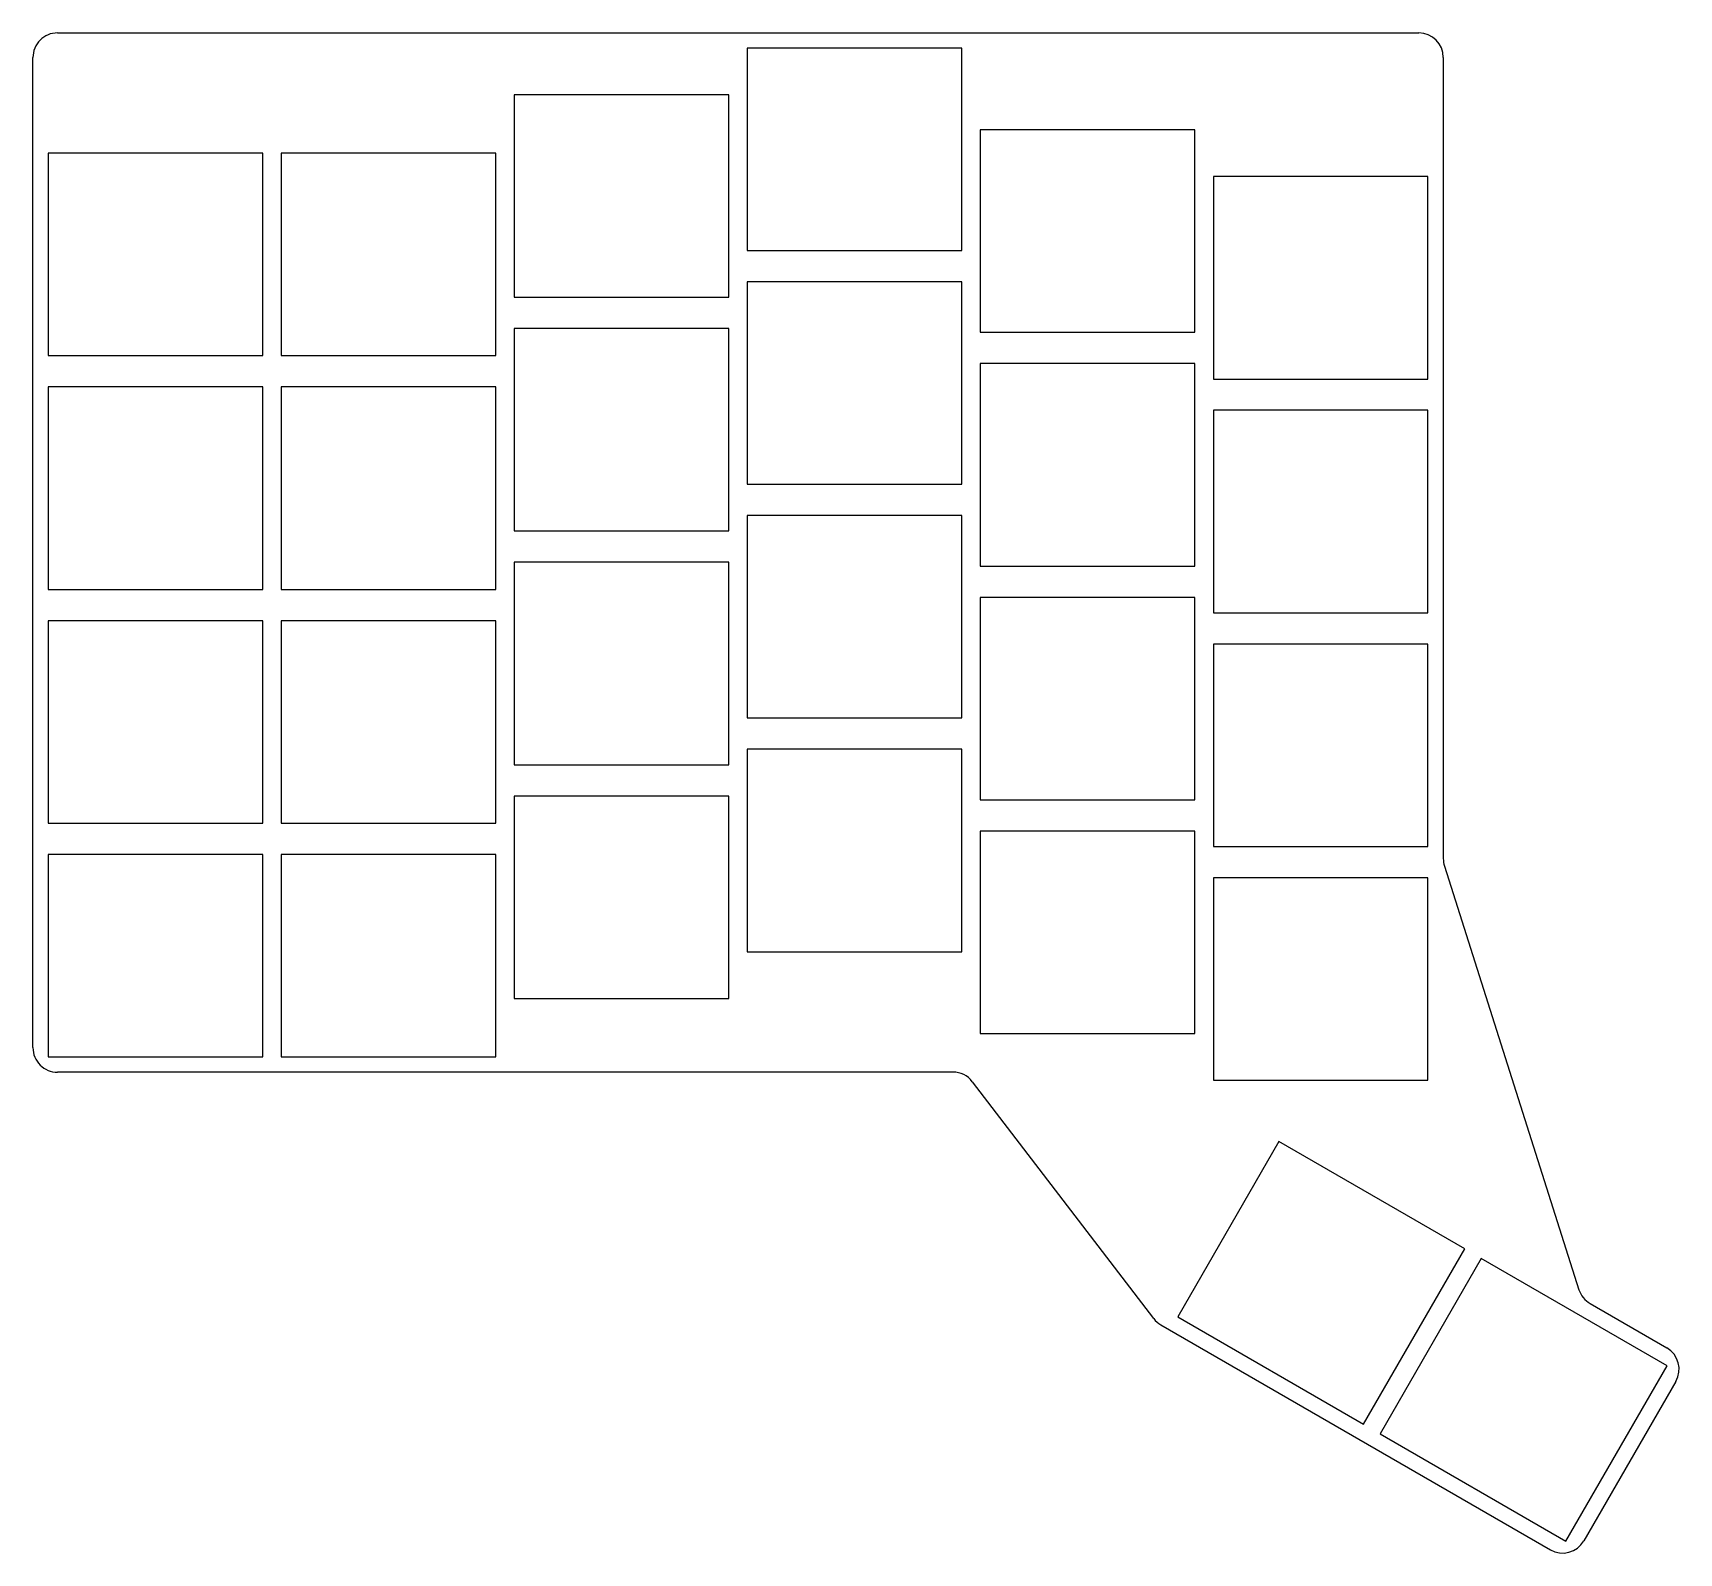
# Model space of a CAD drawing. Header units: millimetres. Extents: x -10 to 124, y -49 to 75.
import ezdxf

# ---------------------------------------------------------------- set-up
doc = ezdxf.new("R2010")
doc.units = ezdxf.units.MM

msp = doc.modelspace()

# ---------------------------------------------------------------- linework, layer by layer
for p, q in [((-8, 75.2), (103, 75.2)), ((65.75, 73.97), (48.25, 73.97)), ((48.25, 73.97), (48.25, 57.47)), ((65.75, 57.47), (65.75, 73.97)), ((-10, -7.5), (-10, 73.2)), ((105, 73.2), (105, 7.91)), ((46.75, 70.16), (29.25, 70.16)), ((29.25, 70.16), (29.25, 53.66)), ((46.75, 53.66), (46.75, 70.16)), ((84.75, 67.31), (67.25, 67.31)), ((67.25, 67.31), (67.25, 50.8)), ((84.75, 50.8), (84.75, 67.31)), ((8.75, 65.4), (-8.75, 65.4)), ((-8.75, 65.4), (-8.75, 48.9)), ((8.75, 48.9), (8.75, 65.4)), ((27.75, 65.4), (10.25, 65.4)), ((10.25, 65.4), (10.25, 48.9)), ((27.75, 48.9), (27.75, 65.4)), ((103.75, 63.49), (86.25, 63.49)), ((86.25, 63.49), (86.25, 46.99)), ((103.75, 46.99), (103.75, 63.49)), ((48.25, 57.47), (65.75, 57.47)), ((65.75, 54.92), (48.25, 54.92)), ((48.25, 54.92), (48.25, 38.42)), ((65.75, 38.42), (65.75, 54.92)), ((29.25, 53.66), (46.75, 53.66)), ((46.75, 51.11), (29.25, 51.11)), ((29.25, 51.11), (29.25, 34.61)), ((46.75, 34.61), (46.75, 51.11)), ((67.25, 50.8), (84.75, 50.8)), ((-8.75, 48.9), (8.75, 48.9)), ((10.25, 48.9), (27.75, 48.9)), ((84.75, 48.26), (67.25, 48.26)), ((67.25, 48.26), (67.25, 31.75)), ((84.75, 31.75), (84.75, 48.26)), ((86.25, 46.99), (103.75, 46.99)), ((8.75, 46.35), (-8.75, 46.35)), ((-8.75, 46.35), (-8.75, 29.85)), ((8.75, 29.85), (8.75, 46.35)), ((27.75, 46.35), (10.25, 46.35)), ((10.25, 46.35), (10.25, 29.85)), ((27.75, 29.85), (27.75, 46.35)), ((103.75, 44.45), (86.25, 44.45)), ((86.25, 44.45), (86.25, 27.95)), ((103.75, 27.95), (103.75, 44.45)), ((48.25, 38.42), (65.75, 38.42)), ((65.75, 35.87), (48.25, 35.87)), ((48.25, 35.87), (48.25, 19.37)), ((65.75, 19.37), (65.75, 35.87)), ((29.25, 34.61), (46.75, 34.61)), ((46.75, 32.06), (29.25, 32.06)), ((29.25, 32.06), (29.25, 15.56)), ((46.75, 15.56), (46.75, 32.06)), ((67.25, 31.75), (84.75, 31.75)), ((-8.75, 29.85), (8.75, 29.85)), ((10.25, 29.85), (27.75, 29.85)), ((84.75, 29.2), (67.25, 29.2)), ((67.25, 29.2), (67.25, 12.71)), ((84.75, 12.71), (84.75, 29.2)), ((8.75, 27.3), (-8.75, 27.3)), ((-8.75, 27.3), (-8.75, 10.8)), ((8.75, 10.8), (8.75, 27.3)), ((27.75, 27.3), (10.25, 27.3)), ((10.25, 27.3), (10.25, 10.8)), ((27.75, 10.8), (27.75, 27.3)), ((86.25, 27.95), (103.75, 27.95)), ((103.75, 25.39), (86.25, 25.39)), ((86.25, 25.39), (86.25, 8.89)), ((103.75, 8.89), (103.75, 25.39)), ((48.25, 19.37), (65.75, 19.37)), ((65.75, 16.82), (48.25, 16.82)), ((48.25, 16.82), (48.25, 0.32)), ((65.75, 0.32), (65.75, 16.82)), ((29.25, 15.56), (46.75, 15.56)), ((46.75, 13.01), (29.25, 13.01)), ((29.25, 13.01), (29.25, -3.49)), ((46.75, -3.49), (46.75, 13.01)), ((67.25, 12.71), (84.75, 12.71)), ((-8.75, 10.8), (8.75, 10.8)), ((10.25, 10.8), (27.75, 10.8)), ((84.75, 10.15), (67.25, 10.15)), ((67.25, 10.15), (67.25, -6.34)), ((84.75, -6.34), (84.75, 10.15)), ((8.75, 8.25), (-8.75, 8.25)), ((-8.75, 8.25), (-8.75, -8.25)), ((8.75, -8.25), (8.75, 8.25)), ((27.75, 8.25), (10.25, 8.25)), ((10.25, 8.25), (10.25, -8.25)), ((27.75, -8.25), (27.75, 8.25)), ((86.25, 8.89), (103.75, 8.89)), ((105.09, 7.3), (116.06, -27.23)), ((103.75, 6.34), (86.25, 6.34)), ((86.25, 6.34), (86.25, -10.15)), ((103.75, -10.15), (103.75, 6.34)), ((48.25, 0.32), (65.75, 0.32)), ((29.25, -3.49), (46.75, -3.49)), ((67.25, -6.34), (84.75, -6.34)), ((-8.75, -8.25), (8.75, -8.25)), ((10.25, -8.25), (27.75, -8.25)), ((28, -9.49), (-8, -9.5)), ((65.01, -9.49), (28, -9.49)), ((81.4, -29.58), (66.6, -10.28)), ((86.25, -10.15), (103.75, -10.15)), ((91.6, -15.15), (83.35, -29.44)), ((106.75, -23.9), (91.6, -15.15)), ((98.5, -38.19), (106.75, -23.9)), ((108.1, -24.68), (99.85, -38.96)), ((123.25, -33.43), (108.1, -24.68)), ((83.35, -29.44), (98.5, -38.19)), ((116.97, -28.36), (123.23, -31.97)), ((81.98, -30.1), (113.73, -48.42)), ((115, -47.71), (123.25, -33.43)), ((123.96, -34.7), (116.46, -47.69)), ((99.85, -38.96), (115, -47.71))]:
    msp.add_line(p, q)
for centre, start, end in [((-8, 73.2), 89.9975, 180), ((103, 73.2), 0, 89.9975), ((107, 7.91), 180, 197.6243), ((-8, -7.5), 180, 270.0188), ((28, -11.49), 89.9887, 90.0188), ((65.01, -11.49), 37.4727, 89.9887), ((117.97, -26.62), 197.6243, 240), ((82.98, -28.36), 217.4727, 240), ((122.23, -33.7), 330, 60), ((114.73, -46.69), 240, 330)]:
    msp.add_arc(centre, 2, start, end)

doc.saveas('drawing.dxf')
